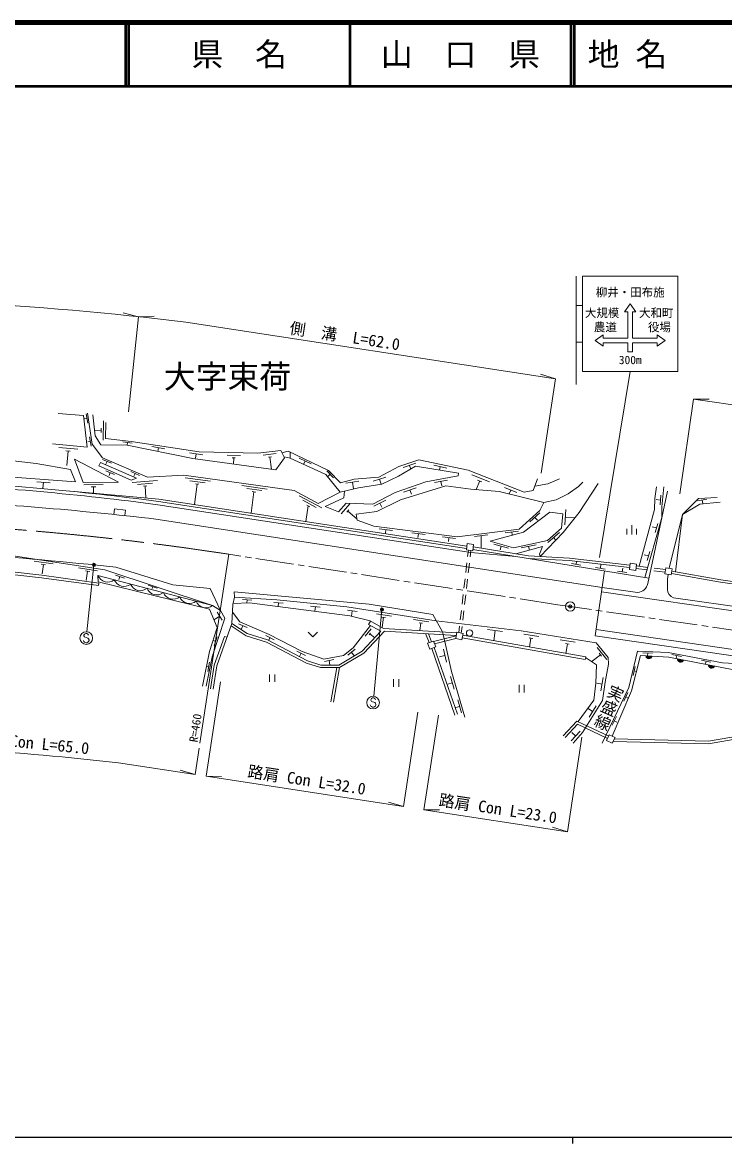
# Model space of a CAD drawing. Units: millimetres at full size, sheet at 1:1000; details may follow other scales. Extents: x 40000 to 680000, y 20000 to 380000.
# Drawn here: x 281577 to 391880, y 204000 to 380000 of the extents above; entities that cross this region are included whole.
import ezdxf
from ezdxf.enums import TextEntityAlignment as Align

# ---------------------------------------------------------------- set-up
doc = ezdxf.new("R2010")
doc.units = ezdxf.units.MM
doc.header["$LTSCALE"] = 1000
doc.header["$PDMODE"] = 32
doc.header["$PDSIZE"] = 500
doc.linetypes.add('CHAIN', pattern=[18.5, 12, -1.5, 3.5, -1.5])
for name, color, linetype, lineweight in [('M-BGD', 7, 'Continuous', 13), ('M-BMK', 2, 'CHAIN', 13), ('M-BMK-SRVR', 3, 'Continuous', 13), ('M-STR-HTXT', 7, 'Continuous', 13), ('M-STR-STRC', 7, 'Continuous', 13), ('M-TTL', 2, 'Continuous', 140), ('M-TTL-BAND', 7, 'Continuous', 25), ('M-TTL-LINE', 7, 'Continuous', 50)]:
    doc.layers.add(name, color=color, linetype=linetype, lineweight=lineweight)
doc.layers.add('M-BMK-HTXT', color=7, linetype='Continuous')
doc.layers.add('M-TTL-TXT', color=7, linetype='Continuous')
doc.styles.add('@ＭＳ ゴシック', font='')
doc.styles.add('ＭＳ ゴシック', font='')
doc.styles.get('@ＭＳ ゴシック').set_extended_font_data('@MS Gothic')
doc.styles.get('ＭＳ ゴシック').set_extended_font_data('MS Gothic')

msp = doc.modelspace()

# ---------------------------------------------------------------- hatches: boundary and pattern name
at = {"layer": 'M-BGD'}
for points in [[(380496, 280495, -0.82183), (379506, 280548)], [(385435, 279903, -0.82183), (384463, 280092)], [(390287, 278961, -0.82183), (389315, 279150)]]:
    msp.add_hatch(color=256, dxfattribs=at).paths.add_polyline_path(points)
at = {"layer": 'M-STR-HTXT'}
for points in [[(292623, 294685, -0.41421), (292663, 295036, -0.41421), (293014, 294996, -0.41421), (292974, 294644, -0.41421)], [(337864, 287674, -1), (338252, 287989, -1)]]:
    msp.add_hatch(color=256, dxfattribs=at).paths.add_polyline_path(points)

# ---------------------------------------------------------------- linework, layer by layer
at = {"layer": 'M-BGD'}
for p, q in [((291723, 317814), (291308, 317753)), ((291831, 317072), (291615, 318556)), ((294268, 314447), (294312, 317446)), ((293930, 315952), (292930, 315966)), ((293925, 315602), (293935, 316302)), ((290290, 313023), (287302, 313290)), ((292248, 314203), (291833, 314143)), ((292356, 313461), (292140, 314945)), ((298839, 313965), (297350, 314143)), ((298095, 314054), (298045, 313637)), ((303972, 313087), (301896, 313402)), ((289104, 312677), (288407, 312739)), ((288756, 312708), (288555, 310467)), ((302934, 313245), (302844, 312652)), ((309894, 312128), (307818, 312443)), ((308856, 312286), (308748, 311574)), ((315829, 312027), (313729, 312069)), ((315015, 311623), (314525, 311633)), ((314770, 311628), (314751, 310673)), ((321463, 312304), (319377, 312063)), ((320712, 311795), (320225, 311738)), ((320468, 311766), (320690, 309853)), ((323640, 311615), (323640, 312570)), ((326940, 310701), (325051, 311618)), ((295562, 310792), (294184, 311385)), ((294873, 311088), (294684, 310647)), ((325996, 311160), (325786, 310728)), ((343368, 310803), (341379, 310129)), ((342374, 310466), (342571, 309884)), ((348248, 310044), (346192, 310474)), ((347220, 310259), (347109, 309727)), ((296067, 309030), (294694, 309633)), ((295381, 309331), (295188, 308892)), ((299967, 308898), (298589, 309491)), ((302793, 308077), (298805, 307773)), ((299278, 309195), (299088, 308754)), ((311111, 307977), (307148, 308522)), ((310269, 307729), (307892, 308056)), ((330430, 308524), (329385, 309599)), ((329908, 309061), (329563, 308727)), ((334450, 308003), (332378, 307662)), ((338687, 308609), (336684, 307979)), ((337685, 308294), (337935, 307498)), ((348359, 308148), (346296, 307756)), ((354975, 307898), (352184, 309000)), ((353414, 308031), (352874, 306662)), ((353740, 307902), (353089, 308159)), ((285912, 307729), (283818, 307886)), ((284865, 307808), (284798, 306910)), ((294240, 307460), (291240, 307430)), ((293094, 307089), (292394, 307082)), ((292744, 307085), (292754, 306080)), ((302023, 307657), (299630, 307475)), ((301133, 307228), (300574, 307186)), ((300853, 307207), (300990, 305412)), ((309032, 307536), (308591, 304331)), ((309309, 307498), (308754, 307574)), ((320028, 306751), (316066, 307296)), ((319187, 306503), (316809, 306830)), ((317949, 306310), (317490, 302973)), ((318226, 306272), (317672, 306348)), ((333414, 307833), (333590, 306765)), ((343444, 306958), (341463, 306262)), ((342454, 306610), (342692, 305930)), ((347328, 307952), (347462, 307245)), ((359252, 306208), (357299, 306980)), ((358276, 306594), (358033, 305979)), ((379807, 291909), (382907, 306424)), ((351363, 297401), (302948, 304787)), ((328590, 303784), (325071, 305687)), ((327715, 303848), (325604, 304990)), ((338666, 305022), (336795, 304069)), ((337731, 304546), (338058, 303904)), ((381812, 305026), (381155, 305088)), ((381742, 304280), (381881, 305773)), ((389098, 305138), (387618, 304893)), ((388358, 305016), (388447, 304483)), ((296028, 303618), (295937, 302758)), ((297751, 303436), (296028, 303618)), ((297751, 303436), (297657, 302573)), ((326488, 304103), (326115, 301658)), ((326734, 303969), (326242, 304236)), ((333014, 304423), (331630, 302844)), ((332867, 303482), (332544, 303113)), ((332705, 303297), (334132, 302048)), ((362844, 302994), (361284, 301588)), ((366952, 303527), (366762, 301134)), ((372663, 291319), (302525, 302019)), ((362064, 302291), (362466, 301846)), ((366857, 302331), (368362, 302212)), ((377293, 299591), (377293, 301091)), ((379362, 292871), (382018, 302263)), ((380982, 299921), (381390, 301364)), ((339718, 300255), (337635, 300523)), ((338676, 300389), (338600, 299794)), ((344833, 299597), (342751, 299865)), ((343792, 299731), (343715, 299136)), ((349630, 298981), (347547, 299248)), ((354687, 299548), (352604, 299288)), ((353646, 299418), (353624, 297477)), ((359511, 300149), (357427, 299890)), ((358469, 300019), (358533, 299512)), ((365933, 299918), (364119, 298345)), ((376543, 299591), (376543, 300491)), ((378043, 299591), (378043, 300491)), ((381186, 300643), (380493, 300839)), ((348588, 299115), (348512, 298519)), ((357951, 297448), (355641, 298099)), ((356796, 297774), (356633, 297196)), ((362265, 298001), (359918, 297497)), ((361092, 297749), (361217, 297166)), ((365026, 299131), (365375, 298729)), ((351636, 297151), (351518, 296145)), ((352033, 297105), (351914, 296086)), ((361032, 295859), (379990, 292768)), ((379943, 296249), (379250, 296444)), ((379739, 295527), (380147, 296970)), ((286410, 294987), (283444, 295440)), ((285227, 294864), (284535, 294970)), ((284881, 294917), (284655, 293434)), ((293354, 293925), (290388, 294379)), ((351401, 295152), (351227, 293662)), ((351797, 295092), (351622, 293603)), ((367819, 295056), (369300, 294815)), ((368560, 294936), (368634, 295390)), ((371623, 294436), (373104, 294195)), ((372363, 294316), (372460, 294908)), ((375777, 293759), (375873, 294351)), ((379760, 294060), (377949, 294284)), ((379814, 294456), (377995, 294682)), ((382564, 293712), (380753, 293936)), ((382626, 294107), (380807, 294333)), ((292172, 293803), (291480, 293908)), ((291826, 293855), (291599, 292373)), ((310972, 287872), (293494, 292191)), ((297604, 292784), (296179, 293253)), ((296891, 293019), (296741, 292563)), ((351110, 292669), (350935, 291179)), ((351506, 292609), (351331, 291120)), ((373038, 293902), (371560, 283698)), ((375036, 293880), (376517, 293638)), ((293571, 291999), (293517, 291603)), ((302764, 291182), (301339, 291650)), ((302051, 291416), (301958, 291131)), ((405991, 285784), (372563, 290626)), ((378224, 290513), (372663, 291319)), ((317621, 289299), (316124, 289385)), ((316872, 289342), (316845, 288860)), ((322560, 288853), (321062, 288938)), ((321811, 288895), (321777, 288299)), ((350819, 290186), (350644, 288696)), ((351215, 290126), (351040, 288637)), ((406106, 286475), (383878, 289695)), ((312949, 286148), (312181, 287437)), ((328343, 288217), (326851, 288372)), ((327597, 288294), (327521, 287563)), ((334139, 287533), (332656, 287761)), ((333398, 287647), (333267, 286796)), ((339558, 286790), (337186, 287155)), ((350527, 287703), (350353, 286213)), ((350923, 287643), (350748, 286154)), ((312565, 286793), (311637, 286240)), ((316885, 285002), (315508, 285598)), ((316196, 285300), (315935, 284697)), ((335964, 285511), (336260, 286033)), ((337891, 284414), (335964, 285511)), ((338594, 286574), (338041, 286659)), ((338317, 286617), (338069, 285003)), ((345408, 285890), (343036, 286255)), ((344444, 285674), (343891, 285759)), ((344168, 285717), (343984, 284522)), ((350236, 285220), (350118, 284214)), ((350632, 285160), (350512, 284141)), ((311715, 282129), (312189, 283552)), ((313329, 283606), (313706, 283471)), ((321149, 283077), (319817, 283766)), ((320483, 283422), (320246, 282964)), ((336340, 284820), (335421, 283634)), ((336272, 284145), (336058, 283868)), ((336165, 284007), (336937, 283409)), ((349806, 284173), (338316, 284863)), ((345481, 282639), (344906, 284066)), ((345854, 282783), (345348, 284040)), ((349723, 283718), (346169, 282801)), ((350681, 283399), (369987, 279990)), ((350753, 283792), (370057, 280384)), ((357017, 284402), (354634, 284680)), ((355825, 284541), (355637, 282930)), ((362725, 283608), (360356, 283990)), ((361745, 283310), (361193, 283400)), ((405002, 278855), (371560, 283698)), ((405146, 279844), (371703, 284688)), ((311952, 282841), (311553, 282974)), ((349521, 271255), (345868, 281716)), ((349898, 271387), (346241, 281861)), ((349643, 283284), (346315, 282425)), ((348173, 279584), (347724, 281635)), ((361469, 283355), (361241, 281941)), ((368433, 282687), (366064, 283069)), ((367453, 282389), (366900, 282479)), ((367177, 282434), (366935, 280935)), ((373365, 280007), (371877, 281890)), ((326027, 280621), (324695, 281311)), ((325361, 280966), (325087, 280436)), ((330480, 279965), (329009, 279670)), ((333869, 281597), (332675, 280689)), ((333272, 281143), (333708, 280569)), ((347949, 280609), (347070, 280417)), ((370057, 280384), (369987, 279990)), ((372362, 280744), (371067, 279722)), ((372535, 280524), (372188, 280964)), ((380556, 280973), (379058, 281038)), ((379807, 281005), (379789, 280586)), ((385091, 280472), (383617, 280752)), ((384354, 280612), (384276, 280200)), ((389719, 279593), (388246, 279873)), ((310835, 278848), (310500, 278916)), ((310685, 278113), (310984, 279583)), ((329744, 279817), (329885, 279118)), ((330981, 278712), (330032, 273348)), ((331386, 278710), (330426, 273278)), ((377840, 278918), (377494, 277458)), ((377667, 278188), (378032, 278102)), ((388982, 279733), (388904, 279321)), ((320414, 277661), (320414, 276461)), ((321214, 277661), (321214, 276461)), ((339882, 276924), (339882, 275724)), ((340682, 276924), (340682, 275724)), ((349104, 276330), (348413, 276127)), ((349400, 275322), (348808, 277337)), ((372447, 275078), (372824, 277144)), ((359601, 276036), (359601, 274836)), ((360401, 276036), (360401, 274836)), ((372636, 276111), (371809, 276262)), ((376687, 274789), (376039, 273436)), ((350549, 271623), (349957, 273638)), ((376363, 274113), (376742, 273931)), ((350253, 272630), (349677, 272461)), ((371142, 271842), (370428, 272285)), ((370589, 270950), (371696, 272735)), ((374883, 271022), (374235, 269670)), ((374559, 270346), (374938, 270165)), ((367803, 267198), (369219, 268748)), ((368511, 267973), (367891, 268539))]:
    msp.add_line(p, q, dxfattribs=at)
for points in [[(286279, 313833), (291751, 313344), (291164, 318301), (287188, 318609)], [(322686, 311795), (323640, 311615), (329216, 309025), (331476, 306254), (328050, 304486), (324267, 306532), (306940, 308914), (301223, 308619), (294176, 311650), (292519, 313798), (291813, 318654)], [(294668, 317204), (294631, 314679), (298636, 314201), (309344, 312576), (318571, 312393), (322173, 312809), (322764, 311640), (321378, 309758), (308324, 311560), (298021, 313612), (293881, 313704), (293029, 315102), (292654, 318395)], [(267566, 316243), (276067, 311634), (283717, 310736), (289131, 309840), (289913, 307880), (251225, 310784), (250421, 309160), (247291, 309294), (245227, 311588), (241982, 316503), (248963, 310956), (250958, 310245)], [(362467, 308329), (361829, 306542), (360407, 306236), (351620, 309707), (343825, 311337), (340692, 310276), (337577, 308638), (333715, 308280), (331543, 307723), (329684, 309636), (323345, 312713), (322352, 312455)], [(331476, 306254), (334395, 306960), (338046, 307515), (340663, 308764), (343340, 310335), (350100, 309244), (350034, 308833), (344946, 307866), (340155, 306185), (336636, 304392), (332410, 304508), (331251, 303186), (329118, 304004), (332061, 305356), (332175, 306423)], [(362056, 307178), (364109, 307574), (365942, 308342)], [(351410, 297799), (303008, 305183), (289194, 306391)], [(362885, 296164), (366540, 299929), (369032, 303052), (372038, 307636)], [(363491, 304659), (365403, 305075), (367295, 305989), (368956, 307158), (369609, 307806)], [(378457, 294624), (380883, 303541), (380923, 305265), (381200, 307102)], [(382336, 307102), (382041, 303931), (382018, 302263)], [(383166, 294327), (385268, 302778), (387779, 305253), (390709, 305412)], [(384158, 293775), (385268, 302778), (387982, 304365), (391172, 304700)], [(359110, 296174), (351997, 296798), (302872, 304293)], [(352402, 297677), (361074, 296257), (367515, 295924), (377004, 294813)], [(362885, 296164), (362816, 296542), (363288, 297737), (359099, 296581)], [(293571, 291999), (284619, 293219), (276177, 294176), (264618, 295250), (251393, 296173)], [(293517, 291603), (284569, 292822), (276136, 293778), (264586, 294852), (251393, 295772)], [(310425, 275781), (311372, 280435), (313384, 286474), (312675, 287664), (311443, 288485), (294524, 294050), (277709, 296620)], [(352356, 297280), (361032, 295859), (367481, 295525), (376957, 294415)], [(312675, 287664), (311065, 291132), (305215, 291689), (296240, 294469)], [(293494, 292191), (293439, 293186), (311443, 288485)], [(382914, 290977), (382890, 292584), (383012, 293338)], [(383540, 293478), (391212, 292126), (412764, 289067), (419364, 288340), (426091, 287943)], [(383601, 293874), (391275, 292521), (412814, 289464), (419398, 288739), (426091, 288344)], [(314881, 289757), (314863, 290614), (336027, 288671), (346040, 287036), (347557, 284308), (347655, 283901)], [(311520, 275347), (312100, 278993), (314488, 285651), (314637, 288637), (314881, 289757)], [(338316, 284863), (336213, 286060), (333003, 286861), (317244, 288879), (314663, 288757)], [(368072, 266869), (369571, 268510), (372711, 273574), (373100, 276411), (373667, 279266), (373566, 280284), (371729, 282611), (359932, 284515), (346594, 286072), (332540, 288234), (321542, 289375), (314881, 289757)], [(309877, 275824), (310968, 281235), (312148, 284991), (310972, 287872)], [(336280, 285331), (333553, 281809), (332017, 280641), (328913, 280018), (325499, 281232), (320346, 283898), (315721, 285898), (314577, 287442)], [(349733, 283776), (338478, 284452), (335207, 281002), (331386, 278710), (328410, 278727), (326187, 279410), (319904, 282692), (316736, 283702), (314344, 285251)], [(337891, 284414), (334954, 281317), (331277, 279110), (328472, 279127), (326340, 279782), (320058, 283063), (316909, 284067), (314483, 285637)], [(311125, 275410), (311711, 279093), (313329, 283606)], [(326443, 284264), (327193, 283564), (327943, 284264)], [(347655, 283901), (348024, 282369), (348956, 278113), (351067, 270924)], [(368879, 270243), (371336, 273600), (371637, 276269), (371735, 279145), (370043, 280306)], [(372649, 266845), (376835, 275583), (378185, 281285), (383038, 281076), (391571, 279456), (399082, 279037), (421443, 275104)], [(421217, 271695), (420514, 273359), (407855, 275551), (383120, 280353), (378683, 280593), (377241, 275079), (374215, 267954)], [(373672, 267976), (368686, 270334), (366529, 268020)], [(373500, 267615), (368779, 269848), (366822, 267747)], [(374376, 267128), (389373, 266769), (401891, 268933), (407736, 269369), (419975, 268837)], [(374564, 267524), (389344, 267170), (401842, 269331), (407730, 269769), (420145, 269230)]]:
    msp.add_lwpolyline(points, dxfattribs=at)
for points in [[(296685, 307844), (291118, 307789), (289735, 311448)], [(298658, 308154), (293588, 310381), (293832, 310936), (299493, 308450)], [(334164, 301850), (336781, 300935), (349881, 299251), (359586, 300461), (362833, 303388), (363491, 304659), (356470, 306357), (351995, 306737), (348073, 307259), (340965, 305033), (337231, 303231), (334012, 302780)], [(364065, 298695), (358712, 297545), (355043, 298580), (360267, 299975), (364416, 303144), (366453, 302852), (366276, 300613)], [(351338, 297186), (352331, 297070), (352447, 298063), (351454, 298179)], [(376921, 294103), (377914, 293986), (378030, 294980), (377037, 295096)], [(382518, 293415), (383506, 293262), (383660, 294250), (382672, 294403)], [(349643, 283284), (350626, 283104), (350807, 284087), (349824, 284268)], [(345563, 281598), (346495, 281959), (346134, 282892), (345202, 282530)], [(373334, 267265), (374238, 266836), (374666, 267740), (373763, 268168)]]:
    msp.add_lwpolyline(points, close=True, dxfattribs=at)
msp.add_circle((351821, 284158), 500, dxfattribs=at)
for centre, radius, start, end in [((250869, -79807), 388104, 82.28831, 87.79631), ((245488, -128298), 436381, 82.44365, 87.33558), ((243881, -191621), 497112, 83.22504, 87.48999), ((242736, -182653), 480112, 83.60162, 89.17371), ((294967, 293778), 1639, 201.16586, 309.56536), ((297539, 293106), 1639, 201.16586, 309.56536), ((300111, 292434), 1639, 201.16586, 309.56536), ((302683, 291763), 1639, 201.16586, 309.56536), ((305255, 291091), 1639, 201.16586, 309.56536), ((378080, 292272), 1764, 274.68311, 348.12221), ((384283, 291003), 1369, 181.065, 252.82301), ((307827, 290419), 1639, 201.16586, 309.56536), ((310400, 289748), 1639, 201.16586, 309.56536), ((380006, 280619), 505, 188.0715, 345.72969), ((384968, 280094), 505, 180.18543, 337.84362), ((389820, 279152), 505, 180.18543, 337.84362)]:
    msp.add_arc(centre, radius, start, end, dxfattribs=at)
at = {"layer": 'M-BMK'}
for p, q in [((315875, 296229), (314001, 296516)), ((317555, 295971), (316567, 296123)), ((324178, 294956), (318247, 295865)), ((325858, 294698), (324870, 294850)), ((332481, 293683), (326550, 294592)), ((334161, 293425), (333173, 293577)), ((340784, 292410), (334853, 293319)), ((342464, 292152), (341476, 292303)), ((349087, 291136), (343156, 292046)), ((350767, 290879), (349779, 291030)), ((357390, 289863), (351459, 290773)), ((359070, 289606), (358082, 289757)), ((365693, 288590), (359762, 289499)), ((370966, 287826), (365693, 288590)), ((372649, 287582), (371659, 287726)), ((379280, 286622), (373342, 287482)), ((380962, 286378), (379972, 286522)), ((387593, 285418), (381655, 286278)), ((389275, 285174), (388286, 285318)), ((395906, 284214), (389968, 285074))]:
    msp.add_line(p, q, dxfattribs=at)
msp.add_arc((244279, -158169), 460000, 81.28211, 96.84902, dxfattribs=at)
at = {"layer": 'M-BMK-SRVR'}
msp.add_circle((367627, 288310), 750, dxfattribs=at)
msp.add_point((367627, 288310), dxfattribs=at)
at = {"layer": 'M-STR-HTXT'}
for p, q in [((299805, 333809), (297422, 334401)), ((298219, 318893), (299805, 333809)), ((299805, 333809), (302259, 333869)), ((365337, 324054), (307269, 332958)), ((365337, 324054), (362986, 324760)), ((363063, 309227), (365337, 324054)), ((372223, 296026), (377054, 325176)), ((384860, 306022), (387010, 320868)), ((387010, 320868), (389465, 320857)), ((409236, 317648), (387010, 320868)), ((314001, 296516), (309454, 266863)), ((292819, 294840), (291712, 284339)), ((338058, 287831), (336761, 274215)), ((312696, 276483), (310422, 261656)), ((343693, 271730), (341419, 256903)), ((346933, 271233), (344660, 256406)), ((369455, 267779), (367181, 252953)), ((309367, 266090), (308727, 261916)), ((308727, 261916), (296660, 263767)), ((308727, 261916), (306375, 262622)), ((310422, 261656), (312877, 261625)), ((341419, 256903), (310422, 261656)), ((341419, 256903), (339068, 257609)), ((344660, 256406), (347115, 256411)), ((367181, 252953), (344660, 256406)), ((367181, 252953), (364830, 253659))]:
    msp.add_line(p, q, dxfattribs=at)
for centre in [(292819, 294840), (338058, 287831)]:
    msp.add_circle(centre, 250, dxfattribs=at)
for centre, radius, start, end in [((243748, -191146), 527939, 83.08943, 98.65037), ((243449, -201893), 468690, 83.48108, 89.28558)]:
    msp.add_arc(centre, radius, start, end, dxfattribs=at)
at = {"layer": 'M-STR-STRC'}
for p, q in [((368554, 340176), (368554, 323176)), ((369554, 340176), (369554, 325176)), ((369554, 340176), (384554, 340176)), ((384554, 340176), (384554, 325176)), ((368554, 335551), (369554, 335551)), ((376679, 334560), (376679, 330435)), ((377429, 330435), (377429, 334560)), ((372804, 330935), (372804, 330435)), ((368554, 329801), (369554, 329801)), ((376679, 330435), (372804, 330435)), ((372804, 329685), (376679, 329685)), ((381304, 330435), (377429, 330435)), ((377429, 328310), (377429, 329685)), ((377429, 329685), (381304, 329685)), ((369554, 325176), (384554, 325176)), ((291335, 283988), (291244, 283806)), ((291244, 283806), (291244, 283715)), ((291244, 283715), (291335, 283533)), ((291517, 284079), (291335, 283988)), ((291335, 283533), (291880, 283351)), ((291699, 284079), (291517, 284079)), ((291880, 283988), (291699, 284079)), ((291971, 283806), (291880, 283988)), ((291244, 282806), (291153, 282988)), ((291335, 282715), (291244, 282806)), ((291517, 282624), (291335, 282715)), ((291699, 282624), (291517, 282624)), ((291880, 282715), (291699, 282624)), ((291880, 283351), (291971, 283260)), ((291971, 282806), (291880, 282715)), ((291971, 283260), (292062, 283079)), ((292062, 282988), (291971, 282806)), ((292062, 283079), (292062, 282988)), ((336303, 272678), (336212, 272860)), ((336394, 273860), (336303, 273678)), ((336303, 273678), (336303, 273587)), ((336303, 273587), (336394, 273405)), ((336575, 273950), (336394, 273860)), ((336394, 273405), (336939, 273223)), ((336757, 273950), (336575, 273950)), ((336939, 273860), (336757, 273950)), ((337030, 273678), (336939, 273860)), ((336939, 273223), (337030, 273132)), ((337030, 273132), (337121, 272950)), ((337121, 272860), (337030, 272678)), ((337121, 272950), (337121, 272860)), ((336394, 272587), (336303, 272678)), ((336575, 272496), (336394, 272587)), ((336757, 272496), (336575, 272496)), ((336939, 272587), (336757, 272496)), ((337030, 272678), (336939, 272587))]:
    msp.add_line(p, q, dxfattribs=at)
for points in [[(376679, 334560), (376179, 334560), (377054, 335810)], [(377054, 335810), (377929, 334560), (377429, 334560)], [(372804, 329685), (372804, 329185), (371554, 330060), (372804, 330935)], [(381304, 330435), (381304, 330935), (382554, 330060), (381304, 329185), (381304, 329685)], [(375602, 329685), (375914, 329685), (376679, 329685)], [(376679, 329685), (376679, 328310), (377429, 328310)]]:
    msp.add_lwpolyline(points, dxfattribs=at)
for centre in [(291608, 283351), (336666, 273223)]:
    msp.add_circle(centre, 1000, dxfattribs=at)
at = {"layer": 'M-TTL'}
msp.add_line((680000, 380000), (40000, 380000), dxfattribs=at)
at = {"layer": 'M-TTL-BAND'}
for p, q in [((40000, 205000), (579000, 205000)), ((368000, 205000), (368000, 204000))]:
    msp.add_line(p, q, dxfattribs=at)
at = {"layer": 'M-TTL-LINE'}
for p, q in [((297750, 380000), (297750, 370000)), ((298250, 380000), (298250, 370000)), ((333000, 380000), (333000, 370000)), ((367750, 380000), (367750, 370000)), ((368250, 380000), (368250, 370000)), ((40000, 370000), (680000, 370000))]:
    msp.add_line(p, q, dxfattribs=at)

# ---------------------------------------------------------------- texts
at = {"layer": 'M-BMK-HTXT', "style": 'ＭＳ ゴシック'}
msp.add_text('大字束荷', height=3666, dxfattribs=at).set_placement((303791, 321473), align=Align.BOTTOM_LEFT)
at = {"layer": 'M-BMK-HTXT', "style": '@ＭＳ ゴシック'}
msp.add_text('実盛線', height=1833, rotation=246.155, dxfattribs=at).set_placement((375242, 275844), align=Align.MIDDLE_LEFT)
at = {"layer": 'M-STR-HTXT', "style": 'ＭＳ ゴシック'}
for s, rotation, p in [('側\u3000溝\u3000L=62.0', 351.282, (332003, 329300)), ('路肩 Con L=65.0', 354.411, (282596, 265482)), ('路肩 Con L=32.0', 351.282, (326014, 259616)), ('路肩 Con L=23.0', 351.282, (356053, 255118))]:
    msp.add_text(s, height=1833, rotation=rotation, dxfattribs=at).set_placement(p, align=Align.BOTTOM_CENTER)
msp.add_text('R=460', height=1320, rotation=81.282, dxfattribs=at).set_placement((309454, 266863), align=Align.BOTTOM_LEFT)
at = {"layer": 'M-STR-STRC', "style": 'ＭＳ ゴシック'}
for s, p in [('柳井・田布施', (377052, 336572)), ('大規模', (372642, 333339)), ('大和町', (381142, 333339)), ('農道', (373148, 331107)), ('役場', (381648, 331107)), ('300m', (377061, 325959))]:
    msp.add_text(s, height=1320, dxfattribs=at).set_placement(p, align=Align.BOTTOM_CENTER)
at = {"layer": 'M-TTL-TXT', "style": 'ＭＳ ゴシック'}
for s, p in [('県\u3000名', (315625, 375000)), ('山\u3000口\u3000県', (350375, 375000))]:
    msp.add_text(s, height=3666, dxfattribs=at).set_placement(p, align=Align.MIDDLE_CENTER)
msp.add_text('地 名', height=3666, dxfattribs=at).set_placement((370380, 375000), align=Align.MIDDLE_LEFT)

doc.saveas('drawing.dxf')
